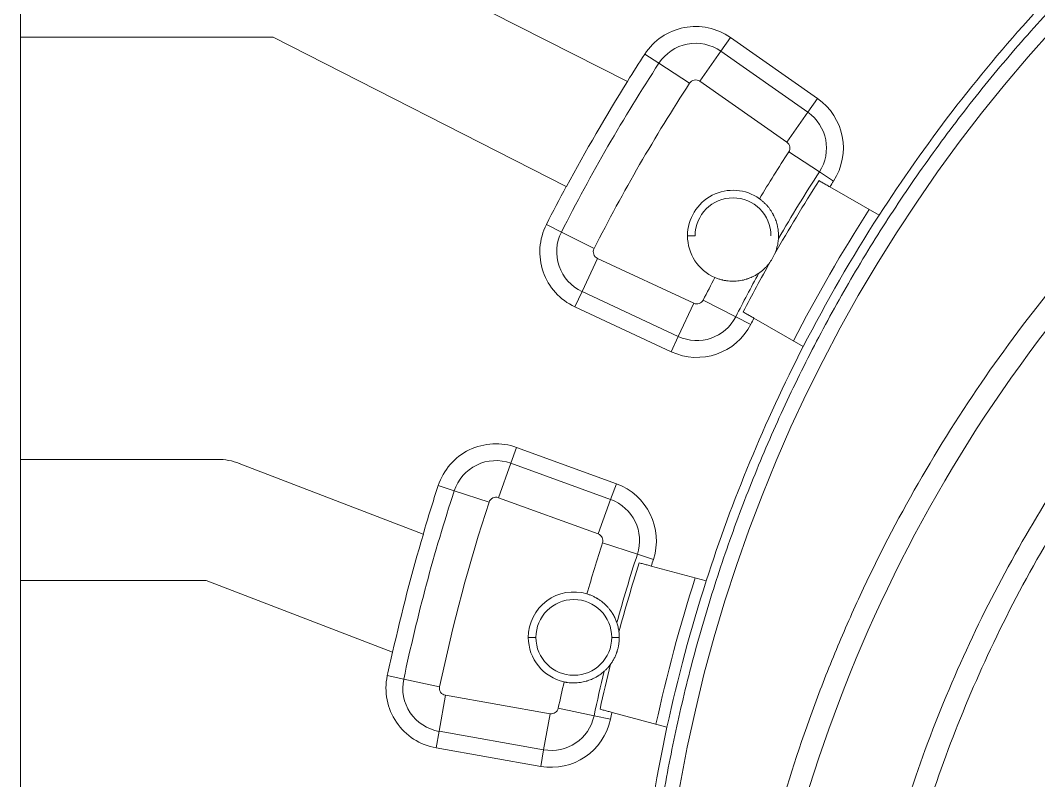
# Model space of a CAD drawing. Header units: millimetres. Extents: x 2746 to 4231, y 4731 to 5781.
# Drawn here: x 3102.5 to 3236.8, y 5330.7 to 5431 of the extents above; entities that cross this region are included whole.
import ezdxf

# ---------------------------------------------------------------- set-up
doc = ezdxf.new("R2010")
doc.units = ezdxf.units.MM
doc.layers.add('core', color=7, linetype='Continuous', lineweight=20)

msp = doc.modelspace()

# ---------------------------------------------------------------- linework, layer by layer
at = {"layer": 'core'}
for p, q in [((3102.52, 5428.79), (3102.52, 5444.79)), ((3182.58, 5422.96), (3141.42, 5443.92)), ((3102.52, 5428.79), (3135.87, 5428.79)), ((3102.52, 5428.79), (3102.52, 5373.08)), ((3135.87, 5428.79), (3174.53, 5409.1)), ((3196.18, 5428.75), (3194.91, 5426.93)), ((3207.66, 5420.72), (3196.18, 5428.75)), ((3184.89, 5426.57), (3186.75, 5425.35)), ((3192.14, 5422.98), (3194.91, 5426.93)), ((3194.91, 5426.93), (3206.38, 5418.9)), ((3190.8, 5422.72), (3186.75, 5425.35)), ((3182.61, 5422.94), (3182.58, 5422.96)), ((3192.14, 5422.98), (3203.61, 5414.94)), ((3207.66, 5420.72), (3206.38, 5418.9)), ((3203.61, 5414.94), (3206.38, 5418.9)), ((3203.86, 5413.65), (3207.92, 5411.02)), ((3209.78, 5409.81), (3207.92, 5411.02)), ((3174.56, 5409.09), (3174.53, 5409.1)), ((3215.79, 5405.29), (3209.28, 5409.04)), ((3171.91, 5404.08), (3173.89, 5403.07)), ((3178.2, 5400.89), (3173.89, 5403.07)), ((3190.52, 5402.59), (3191.52, 5402.59)), ((3178.64, 5399.6), (3176.6, 5395.22)), ((3191.34, 5393.68), (3178.64, 5399.6)), ((3175.66, 5393.21), (3176.6, 5395.22)), ((3189.3, 5389.3), (3176.6, 5395.22)), ((3192.58, 5394.11), (3196.88, 5391.91)), ((3175.66, 5393.21), (3188.36, 5387.29)), ((3191.34, 5393.68), (3189.3, 5389.3)), ((3198.86, 5390.9), (3196.88, 5391.91)), ((3199.28, 5391.72), (3205.79, 5387.96)), ((3188.36, 5387.29), (3189.3, 5389.3)), ((3167.98, 5374.66), (3167.22, 5372.57)), ((3181.14, 5369.87), (3167.98, 5374.66)), ((3102.52, 5357.08), (3102.52, 5373.08)), ((3102.52, 5373.08), (3128.53, 5373.08)), ((3155.64, 5363.22), (3131.4, 5372.55)), ((3165.57, 5368.03), (3167.22, 5372.57)), ((3167.22, 5372.57), (3180.38, 5367.78)), ((3181.14, 5369.87), (3180.38, 5367.78)), ((3157.64, 5369.62), (3159.75, 5368.94)), ((3164.34, 5367.44), (3159.75, 5368.94)), ((3165.57, 5368.03), (3178.73, 5363.24)), ((3178.73, 5363.24), (3180.38, 5367.78)), ((3155.64, 5363.22), (3155.67, 5363.21)), ((3179.31, 5362.06), (3183.9, 5360.57)), ((3186.02, 5359.89), (3183.9, 5360.57)), ((3192.99, 5357.07), (3185.73, 5359.01)), ((3102.52, 5357.08), (3127.04, 5357.08)), ((3102.52, 5357.08), (3102.52, 5315.25)), ((3127.04, 5357.08), (3151.59, 5347.64)), ((3170.52, 5349.59), (3169.52, 5349.59)), ((3180.52, 5349.59), (3181.52, 5349.59)), ((3151.59, 5347.64), (3151.62, 5347.63)), ((3150.92, 5344.55), (3153.09, 5344.09)), ((3157.82, 5343.09), (3153.09, 5344.09)), ((3158.58, 5341.96), (3157.74, 5337.2)), ((3172.38, 5339.53), (3158.58, 5341.96)), ((3172.38, 5339.53), (3171.54, 5334.77)), ((3173.47, 5340.26), (3178.19, 5339.26)), ((3180.36, 5338.79), (3178.19, 5339.26)), ((3180.56, 5339.69), (3187.81, 5337.75)), ((3157.36, 5335.01), (3157.74, 5337.2)), ((3171.54, 5334.77), (3157.74, 5337.2)), ((3157.36, 5335.01), (3171.15, 5332.58)), ((3171.15, 5332.58), (3171.54, 5334.77))]:
    msp.add_line(p, q, dxfattribs=at)
for centre, radius, start, end in [((3387.52, 5294.59), 201.12, 0, 180), ((3387.52, 5294.59), 204.32, 137.8054, 147.1946), ((3191.59, 5422.2), 8, 55, 146.9226), ((3191.59, 5422.2), 5.78, 55, 146.9226), ((3387.52, 5294.59), 241.82, 146.9226, 147.9376), ((3387.52, 5294.59), 239.6, 146.9226, 153.0774), ((3387.52, 5294.59), 241.79, 147.9371, 151.735), ((3387.52, 5294.59), 234.77, 146.9226, 153.0774), ((3191.59, 5422.2), 0.948, 55, 146.9226), ((3203.07, 5414.16), 8, 327.0451, 55), ((3203.07, 5414.16), 5.78, 327.0451, 55), ((3203.07, 5414.16), 0.948, 327.0451, 55), ((3387.52, 5294.59), 218.87, 147.0451, 148.9521), ((3387.52, 5294.59), 214.04, 147.0451, 149.8118), ((3387.52, 5294.59), 241.82, 151.7352, 153.0774), ((3387.52, 5294.59), 213.45, 147.3147, 150.3582), ((3387.52, 5294.59), 211.82, 147.0451, 147.294), ((3196.52, 5402.59), 6, 54.4735, 180), ((3196.52, 5402.59), 5, 0, 180), ((3387.52, 5294.59), 205.82, 147.2151, 152.7849), ((3387.52, 5294.59), 204.32, 147.1946, 152.8054), ((3179.04, 5400.46), 8, 153.0774, 245), ((3179.04, 5400.46), 5.78, 153.0774, 245), ((3196.52, 5402.59), 6, 180, 246.5549), ((3179.04, 5400.46), 0.948, 153.0774, 245), ((3387.52, 5294.59), 213.45, 150.6703, 152.6853), ((3387.52, 5294.59), 218.87, 152.0764, 152.9549), ((3387.52, 5294.59), 214.04, 151.2167, 152.9549), ((3191.74, 5394.54), 0.948, 245, 332.9549), ((3191.74, 5394.54), 5.78, 245, 332.9549), ((3387.52, 5294.59), 211.82, 152.706, 152.9549), ((3191.74, 5394.54), 8, 245, 332.9549), ((3387.52, 5294.59), 204.32, 152.8054, 162.1946), ((3165.24, 5367.14), 8, 70, 161.9226), ((3128.53, 5365.08), 8, 68.9533, 90), ((3165.24, 5367.14), 5.78, 70, 161.9226), ((3178.41, 5362.35), 8, 342.0451, 70), ((3387.52, 5294.59), 239.6, 161.9226, 168.0774), ((3387.52, 5294.59), 241.82, 161.9226, 163.5121), ((3387.52, 5294.59), 234.77, 161.9226, 168.0774), ((3165.24, 5367.14), 0.948, 70, 161.9226), ((3178.41, 5362.35), 5.78, 342.0451, 70), ((3387.52, 5294.59), 241.79, 163.5127, 167.3291), ((3178.41, 5362.35), 0.948, 342.0451, 70), ((3387.52, 5294.59), 218.87, 162.0451, 163.8864), ((3387.52, 5294.59), 214.04, 162.0451, 164.5699), ((3387.52, 5294.59), 213.45, 162.3147, 164.8648), ((3387.52, 5294.59), 211.82, 162.0451, 162.294), ((3387.52, 5294.59), 205.82, 162.2151, 167.7849), ((3387.52, 5294.59), 204.32, 162.1946, 167.8054), ((3175.52, 5349.59), 6, 73.2519, 180), ((3175.52, 5349.59), 5, 0, 180), ((3175.52, 5349.59), 6, 180, 257.6604), ((3175.52, 5349.59), 5, 180, 0), ((3387.52, 5294.59), 241.82, 167.3281, 168.0774), ((3387.52, 5294.59), 213.45, 166.0475, 167.6853), ((3158.74, 5342.89), 8, 168.0774, 260), ((3387.52, 5294.59), 214.04, 166.3425, 167.9549), ((3158.74, 5342.89), 5.78, 168.0774, 260), ((3158.74, 5342.89), 0.948, 168.0774, 260), ((3387.52, 5294.59), 218.87, 167.0259, 167.9549), ((3172.54, 5340.46), 5.78, 260, 347.9549), ((3172.54, 5340.46), 0.948, 260, 347.9549), ((3387.52, 5294.59), 211.82, 167.706, 167.9549), ((3172.54, 5340.46), 8, 260, 347.9549), ((3387.52, 5294.59), 204.32, 167.8054, 180)]:
    msp.add_arc(centre, radius, start, end, dxfattribs=at)
for points in [[(3590.6, 5294.59), (3590.6, 5297.91), (3590.43, 5304.56), (3589.7, 5314.5), (3588.48, 5324.4), (3586.77, 5334.22), (3584.59, 5343.95), (3581.93, 5353.56), (3578.8, 5363.03), (3575.21, 5372.33), (3571.17, 5381.45), (3566.69, 5390.36), (3561.77, 5399.03), (3556.44, 5407.46), (3550.7, 5415.61), (3544.56, 5423.47), (3538.05, 5431.02), (3531.17, 5438.24), (3523.95, 5445.12), (3516.4, 5451.63), (3508.54, 5457.77), (3500.39, 5463.51), (3491.96, 5468.85), (3483.29, 5473.76), (3474.38, 5478.24), (3465.26, 5482.28), (3455.96, 5485.87), (3446.49, 5489), (3436.88, 5491.66), (3427.15, 5493.85), (3417.33, 5495.55), (3407.43, 5496.77), (3397.49, 5497.5), (3387.52, 5497.75), (3377.55, 5497.5), (3367.6, 5496.77), (3357.71, 5495.55), (3347.88, 5493.85), (3338.15, 5491.66), (3328.54, 5489), (3319.08, 5485.87), (3309.77, 5482.28), (3300.66, 5478.24), (3291.75, 5473.76), (3283.07, 5468.85), (3274.65, 5463.51), (3266.5, 5457.77), (3258.63, 5451.63), (3251.08, 5445.12), (3243.86, 5438.24), (3236.99, 5431.02), (3230.47, 5423.47), (3224.34, 5415.61), (3218.6, 5407.46), (3213.26, 5399.03), (3208.35, 5390.36), (3203.86, 5381.45), (3199.82, 5372.33), (3196.23, 5363.03), (3193.11, 5353.56), (3190.45, 5343.95), (3188.26, 5334.22), (3186.56, 5324.4), (3185.34, 5314.5), (3184.6, 5304.56), (3184.44, 5297.91), (3184.44, 5294.59)], [(3207.87, 5409.86), (3208.03, 5409.77), (3208.34, 5409.58), (3208.81, 5409.31), (3209.13, 5409.13), (3209.28, 5409.04)], [(3202.52, 5402.59), (3202.52, 5402.52), (3202.52, 5402.39), (3202.51, 5402.27), (3202.51, 5402.22)], [(3201.43, 5399.14), (3201.5, 5399.25), (3201.65, 5399.47), (3201.84, 5399.8), (3201.95, 5400.04), (3202, 5400.16)], [(3199.28, 5391.72), (3199.13, 5391.81), (3198.81, 5391.99), (3198.34, 5392.26), (3198.03, 5392.44), (3197.87, 5392.54)], [(3184.16, 5359.43), (3184.33, 5359.38), (3184.68, 5359.29), (3185.21, 5359.15), (3185.56, 5359.06), (3185.73, 5359.01)], [(3181.52, 5349.59), (3181.52, 5349.67), (3181.51, 5349.83), (3181.5, 5350.07), (3181.48, 5350.24), (3181.47, 5350.32)], [(3179.53, 5345.13), (3179.63, 5345.22), (3179.82, 5345.4), (3180.1, 5345.71), (3180.28, 5345.93), (3180.37, 5346.05)], [(3180.56, 5339.69), (3180.38, 5339.74), (3180.03, 5339.83), (3179.51, 5339.97), (3179.16, 5340.07), (3178.98, 5340.11)]]:
    msp.add_open_spline(points, degree=3, dxfattribs=at)
for points, knots in [([(3402.45, 5465.47), (3391.38, 5466.48), (3374.66, 5466.49), (3358.13, 5464.29), (3347.19, 5462.34), (3341.76, 5461.12), (3331.03, 5458.2), (3325.73, 5456.5), (3315.31, 5452.64), (3310.2, 5450.48), (3295.14, 5443.34), (3285.49, 5437.67), (3267.36, 5424.78), (3258.88, 5417.55), (3247.17, 5405.68), (3243.44, 5401.54), (3236.34, 5392.98), (3232.98, 5388.55), (3223.5, 5374.85), (3217.96, 5365.19), (3212.12, 5352.61), (3211.01, 5350.07), (3208.89, 5344.94), (3205.89, 5337.2), (3203.38, 5329.31), (3201.95, 5324.03)], [0, 0, 0, 0, 0.125, 0.1875, 0.1875, 0.25, 0.25, 0.3125, 0.3125, 0.375, 0.375, 0.5, 0.5, 0.625, 0.625, 0.6875, 0.6875, 0.75, 0.75, 0.875, 0.875, 0.90625, 0.90625, 0.9375, 1, 1, 1, 1]), ([(3401.31, 5462.7), (3379.89, 5464.56), (3335.9, 5460.58), (3275.78, 5432.04), (3229.22, 5384.69), (3210.62, 5344.68), (3204.94, 5324.15)], [0, 0, 0, 0, 0.247, 0.5, 0.753, 1, 1, 1, 1]), ([(3217.52, 5321.37), (3220.24, 5331.04), (3225.56, 5345.25), (3232.61, 5358.68), (3237.68, 5367.42), (3240.4, 5371.68), (3254.89, 5392.37), (3269.31, 5406.91), (3302.25, 5430.25), (3320.76, 5439.05), (3359.66, 5449.74), (3380.05, 5451.63), (3400.14, 5449.89)], [0, 0, 0, 0, 0.125, 0.1875, 0.1875, 0.25, 0.25, 0.5, 0.5, 0.75, 0.75, 1, 1, 1, 1]), ([(3220.2, 5320.33), (3222.76, 5329.53), (3227.78, 5343.17), (3236.89, 5360.82), (3247.64, 5377.82), (3260.48, 5393.35), (3275.39, 5407.19), (3291.44, 5419.63), (3308.71, 5429.71), (3327.3, 5437.51), (3346.68, 5443.64), (3370.77, 5447.88), (3390.71, 5447.86), (3400.25, 5447.01)], [0, 0, 0, 0, 0.120502, 0.183752, 0.247001, 0.3735, 0.43675, 0.5, 0.626499, 0.689749, 0.752998, 0.879497, 1, 1, 1, 1]), ([(3200, 5407.47), (3200.12, 5407.39), (3200.23, 5407.3), (3200.45, 5407.13), (3200.55, 5407.03), (3200.75, 5406.84), (3200.85, 5406.75), (3200.98, 5406.6), (3201.03, 5406.55), (3201.12, 5406.44), (3201.16, 5406.39), (3201.29, 5406.23), (3201.37, 5406.13), (3201.51, 5405.91), (3201.58, 5405.8), (3201.68, 5405.64), (3201.73, 5405.56), (3201.78, 5405.48), (3201.81, 5405.42), (3201.82, 5405.39), (3201.89, 5405.26), (3201.95, 5405.15), (3202.04, 5404.93), (3202.09, 5404.82), (3202.17, 5404.6), (3202.21, 5404.49), (3202.28, 5404.28), (3202.31, 5404.17), (3202.35, 5404.01), (3202.36, 5403.96), (3202.38, 5403.85), (3202.39, 5403.8), (3202.43, 5403.64), (3202.44, 5403.54), (3202.47, 5403.34), (3202.48, 5403.24), (3202.5, 5403.05), (3202.51, 5402.95), (3202.52, 5402.77), (3202.52, 5402.68), (3202.52, 5402.59)], [0, 0, 0, 0, 0.0625, 0.0625, 0.125, 0.125, 0.1875, 0.1875, 0.21875, 0.21875, 0.25, 0.25, 0.3125, 0.3125, 0.375, 0.375, 0.40625, 0.421875, 0.421875, 0.4375, 0.4375, 0.5, 0.5, 0.5625, 0.5625, 0.625, 0.625, 0.6875, 0.6875, 0.71875, 0.71875, 0.75, 0.75, 0.8125, 0.8125, 0.875, 0.875, 0.9375, 0.9375, 1, 1, 1, 1]), ([(3202, 5400.16), (3202.03, 5400.21), (3202.05, 5400.27), (3202.1, 5400.38), (3202.12, 5400.43), (3202.17, 5400.59), (3202.21, 5400.69), (3202.26, 5400.83), (3202.27, 5400.88), (3202.3, 5400.97), (3202.31, 5401.02), (3202.34, 5401.15), (3202.37, 5401.24), (3202.4, 5401.41), (3202.42, 5401.49), (3202.44, 5401.65), (3202.46, 5401.72), (3202.47, 5401.83), (3202.47, 5401.87), (3202.48, 5401.94), (3202.49, 5401.98), (3202.5, 5402.08), (3202.5, 5402.15), (3202.51, 5402.22)], [0, 0, 0, 0, 0.0625, 0.0625, 0.125, 0.125, 0.25, 0.25, 0.3125, 0.3125, 0.375, 0.375, 0.5, 0.5, 0.625, 0.625, 0.75, 0.75, 0.8125, 0.8125, 0.875, 0.875, 1, 1, 1, 1]), ([(3199.92, 5397.65), (3199.98, 5397.69), (3200.03, 5397.73), (3200.15, 5397.81), (3200.2, 5397.85), (3200.32, 5397.95), (3200.38, 5398), (3200.47, 5398.07), (3200.5, 5398.1), (3200.56, 5398.16), (3200.59, 5398.18), (3200.69, 5398.27), (3200.75, 5398.34), (3200.88, 5398.47), (3200.95, 5398.54), (3201.03, 5398.63), (3201.05, 5398.65), (3201.08, 5398.69), (3201.1, 5398.71), (3201.15, 5398.78), (3201.19, 5398.82), (3201.25, 5398.91), (3201.29, 5398.95), (3201.36, 5399.04), (3201.39, 5399.09), (3201.43, 5399.14)], [0, 0, 0, 0, 0.125, 0.125, 0.25, 0.25, 0.375, 0.375, 0.4375, 0.4375, 0.5, 0.5, 0.625, 0.625, 0.75, 0.75, 0.78125, 0.78125, 0.8125, 0.8125, 0.875, 0.875, 0.9375, 0.9375, 1, 1, 1, 1]), ([(3199.92, 5397.65), (3199.89, 5397.63), (3199.86, 5397.6), (3199.78, 5397.56), (3199.75, 5397.53), (3199.63, 5397.46), (3199.55, 5397.41), (3199.38, 5397.31), (3199.29, 5397.27), (3199.1, 5397.17), (3199, 5397.13), (3198.8, 5397.04), (3198.69, 5397), (3198.53, 5396.94), (3198.48, 5396.92), (3198.39, 5396.89), (3198.36, 5396.88), (3198.31, 5396.86), (3198.16, 5396.82), (3198.01, 5396.78), (3197.77, 5396.72), (3197.65, 5396.7), (3197.4, 5396.65), (3197.27, 5396.63), (3197.01, 5396.61), (3196.87, 5396.6), (3196.7, 5396.59), (3196.66, 5396.59), (3196.59, 5396.59), (3196.56, 5396.59), (3196.45, 5396.59), (3196.38, 5396.59), (3196.17, 5396.6), (3196.03, 5396.61), (3195.74, 5396.64), (3195.59, 5396.66), (3195.37, 5396.7), (3195.3, 5396.71), (3195.19, 5396.74), (3195.15, 5396.75), (3195.08, 5396.76), (3195.04, 5396.77), (3194.86, 5396.82), (3194.71, 5396.87), (3194.42, 5396.97), (3194.27, 5397.02), (3194.13, 5397.08)], [0, 0, 0, 0, 0.03125, 0.03125, 0.0625, 0.0625, 0.125, 0.125, 0.1875, 0.1875, 0.25, 0.25, 0.3125, 0.3125, 0.34375, 0.34375, 0.359375, 0.359375, 0.375, 0.4375, 0.4375, 0.5, 0.5, 0.5625, 0.5625, 0.625, 0.625, 0.640625, 0.640625, 0.65625, 0.65625, 0.6875, 0.6875, 0.75, 0.75, 0.8125, 0.8125, 0.84375, 0.84375, 0.859375, 0.859375, 0.875, 0.875, 0.9375, 0.9375, 1, 1, 1, 1]), ([(3177.25, 5355.33), (3177.39, 5355.29), (3177.53, 5355.24), (3177.81, 5355.14), (3177.94, 5355.08), (3178.2, 5354.96), (3178.33, 5354.89), (3178.49, 5354.8), (3178.52, 5354.78), (3178.58, 5354.75), (3178.67, 5354.69), (3178.76, 5354.64), (3178.94, 5354.52), (3179.05, 5354.44), (3179.27, 5354.28), (3179.37, 5354.19), (3179.49, 5354.08), (3179.52, 5354.06), (3179.57, 5354.02), (3179.59, 5354), (3179.66, 5353.93), (3179.71, 5353.88), (3179.84, 5353.75), (3179.93, 5353.66), (3180.09, 5353.48), (3180.17, 5353.38), (3180.31, 5353.2), (3180.38, 5353.11), (3180.47, 5352.97), (3180.52, 5352.9), (3180.57, 5352.83), (3180.6, 5352.79), (3180.61, 5352.76), (3180.68, 5352.65), (3180.73, 5352.56), (3180.83, 5352.38), (3180.87, 5352.29), (3180.96, 5352.12), (3180.99, 5352.04), (3181.06, 5351.88), (3181.09, 5351.81), (3181.13, 5351.72), (3181.13, 5351.7), (3181.15, 5351.67), (3181.15, 5351.65), (3181.17, 5351.6), (3181.18, 5351.57), (3181.19, 5351.54)], [0, 0, 0, 0, 0.0625, 0.0625, 0.125, 0.125, 0.1875, 0.1875, 0.203125, 0.203125, 0.21875, 0.25, 0.25, 0.3125, 0.3125, 0.375, 0.375, 0.390625, 0.390625, 0.40625, 0.40625, 0.4375, 0.4375, 0.5, 0.5, 0.5625, 0.5625, 0.625, 0.625, 0.65625, 0.671875, 0.671875, 0.6875, 0.6875, 0.75, 0.75, 0.8125, 0.8125, 0.875, 0.875, 0.9375, 0.9375, 0.953125, 0.953125, 0.96875, 0.96875, 1, 1, 1, 1]), ([(3181.47, 5350.32), (3181.46, 5350.44), (3181.44, 5350.56), (3181.4, 5350.78), (3181.38, 5350.88), (3181.33, 5351.08), (3181.3, 5351.18), (3181.25, 5351.36), (3181.22, 5351.45), (3181.19, 5351.54)], [0, 0, 0, 0, 0.25, 0.25, 0.5, 0.5, 0.75, 0.75, 1, 1, 1, 1]), ([(3180.37, 5346.05), (3180.46, 5346.18), (3180.63, 5346.44), (3180.78, 5346.71), (3180.93, 5346.99), (3180.99, 5347.13), (3181.08, 5347.35), (3181.11, 5347.42), (3181.16, 5347.53), (3181.17, 5347.57), (3181.2, 5347.65), (3181.26, 5347.84), (3181.36, 5348.18), (3181.45, 5348.64), (3181.49, 5348.96), (3181.51, 5349.19), (3181.51, 5349.27), (3181.52, 5349.43), (3181.52, 5349.51), (3181.52, 5349.59)], [0, 0, 0, 0, 0.125, 0.25, 0.25, 0.375, 0.375, 0.4375, 0.4375, 0.46875, 0.46875, 0.5, 0.625, 0.75, 0.875, 0.875, 0.9375, 0.9375, 1, 1, 1, 1]), ([(3179.53, 5345.13), (3179.48, 5345.08), (3179.43, 5345.04), (3179.31, 5344.94), (3179.25, 5344.89), (3179.11, 5344.78), (3179.04, 5344.73), (3178.89, 5344.62), (3178.8, 5344.57), (3178.7, 5344.5), (3178.68, 5344.49), (3178.63, 5344.46), (3178.61, 5344.45), (3178.54, 5344.41), (3178.5, 5344.38), (3178.36, 5344.3), (3178.26, 5344.25), (3178.06, 5344.15), (3177.95, 5344.1), (3177.74, 5344.01), (3177.63, 5343.97), (3177.45, 5343.91), (3177.37, 5343.88), (3177.28, 5343.85), (3177.21, 5343.83), (3177.18, 5343.82), (3177.03, 5343.78), (3176.9, 5343.75), (3176.65, 5343.69), (3176.52, 5343.67), (3176.25, 5343.63), (3176.11, 5343.62), (3175.94, 5343.6), (3175.9, 5343.6), (3175.83, 5343.6), (3175.8, 5343.6), (3175.69, 5343.59), (3175.62, 5343.59), (3175.4, 5343.59), (3175.26, 5343.59), (3174.97, 5343.61), (3174.82, 5343.63), (3174.64, 5343.65), (3174.6, 5343.66), (3174.53, 5343.67), (3174.49, 5343.68), (3174.38, 5343.7), (3174.31, 5343.71), (3174.24, 5343.73)], [0, 0, 0, 0, 0.0625, 0.0625, 0.125, 0.125, 0.1875, 0.1875, 0.25, 0.25, 0.265625, 0.265625, 0.28125, 0.28125, 0.3125, 0.3125, 0.375, 0.375, 0.4375, 0.4375, 0.5, 0.5, 0.53125, 0.546875, 0.546875, 0.5625, 0.5625, 0.625, 0.625, 0.6875, 0.6875, 0.75, 0.75, 0.765625, 0.765625, 0.78125, 0.78125, 0.8125, 0.8125, 0.875, 0.875, 0.9375, 0.9375, 0.953125, 0.953125, 0.96875, 0.96875, 1, 1, 1, 1])]:
    msp.add_open_spline(points, degree=3, knots=knots, dxfattribs=at)

doc.saveas('drawing.dxf')
